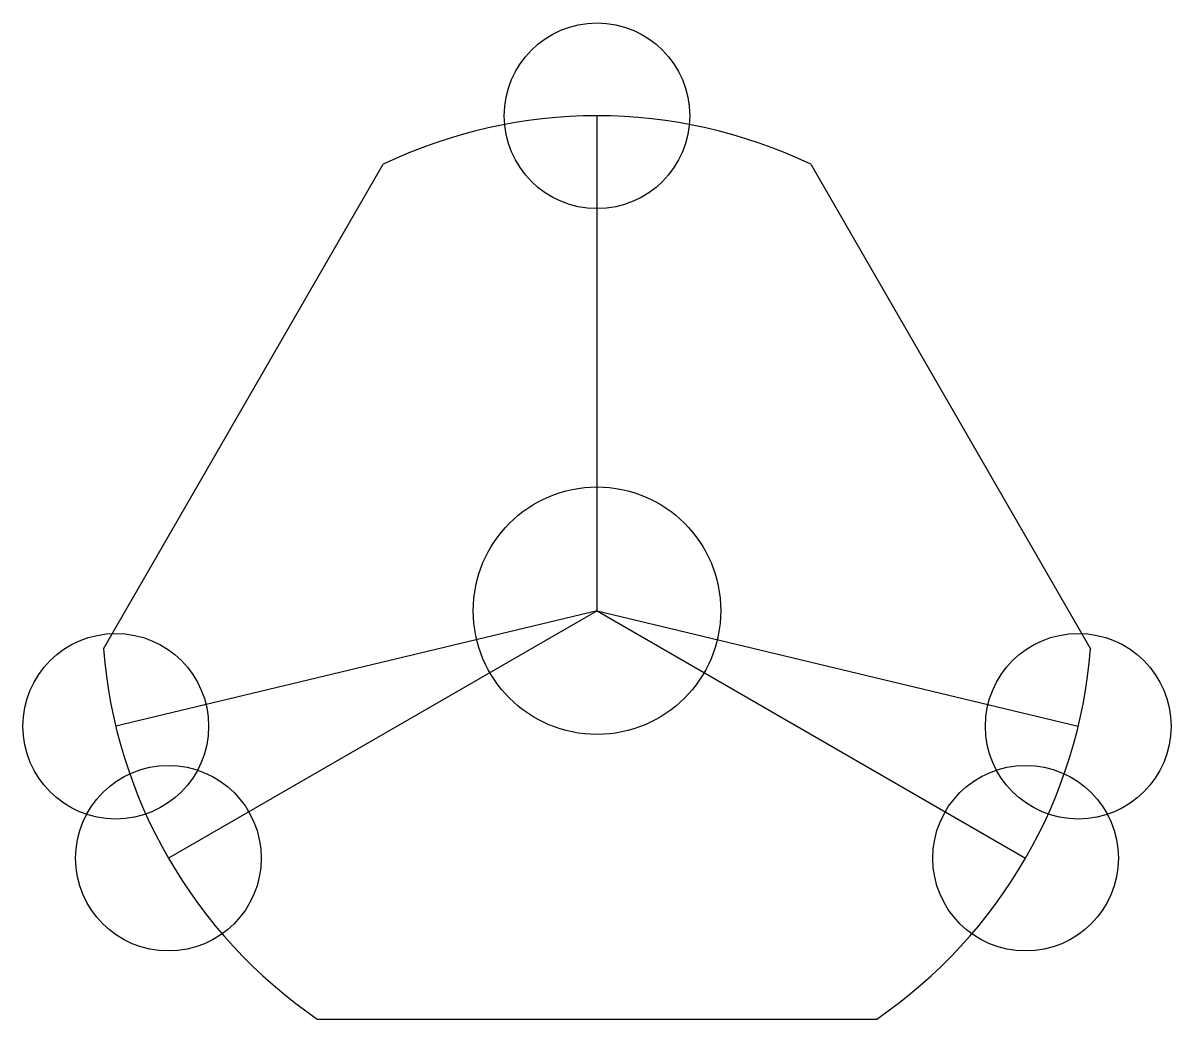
# Model space of a CAD drawing. Extents: x -4.64 to 4.64, y -3.3 to 4.75.
import ezdxf

# ---------------------------------------------------------------- set-up
doc = ezdxf.new("R2010")
doc.units = 0
doc.linetypes.add('CENTERX2', pattern=[20.32, 12.7, -2.54, 2.54, -2.54])
doc.layers.get('0').update_dxf_attribs({"linetype": 'CONTINUOUS'})

msp = doc.modelspace()

# ---------------------------------------------------------------- linework, layer by layer
at = {"color": 7, "linetype": 'CENTERX2'}
for q in [(0, 4), (-3.8895, -0.9338), (-3.4641, -2), (3.4641, -2), (3.8895, -0.9338)]:
    msp.add_line((0, 0), q, dxfattribs=at)
at = {"color": 7, "linetype": 'CONTINUOUS'}
for p, q in [((-3.9881, -0.3077), (-1.7276, 3.6077)), ((1.7276, 3.6077), (3.9881, -0.3077)), ((-2.2605, -3.3), (2.2605, -3.3))]:
    msp.add_line(p, q, dxfattribs=at)
for centre, radius in [((0, 4), 0.75), ((0, 0), 1), ((-3.8895, -0.9338), 0.75), ((3.8895, -0.9338), 0.75), ((-3.4641, -2), 0.75), ((3.4641, -2), 0.75)]:
    msp.add_circle(centre, radius, dxfattribs=at)
for start, end in [(64.41151, 115.58849), (184.41151, 235.58849), (304.41151, 355.58849)]:
    msp.add_arc((0, 0), 4, start, end, dxfattribs=at)

doc.saveas('drawing.dxf')
